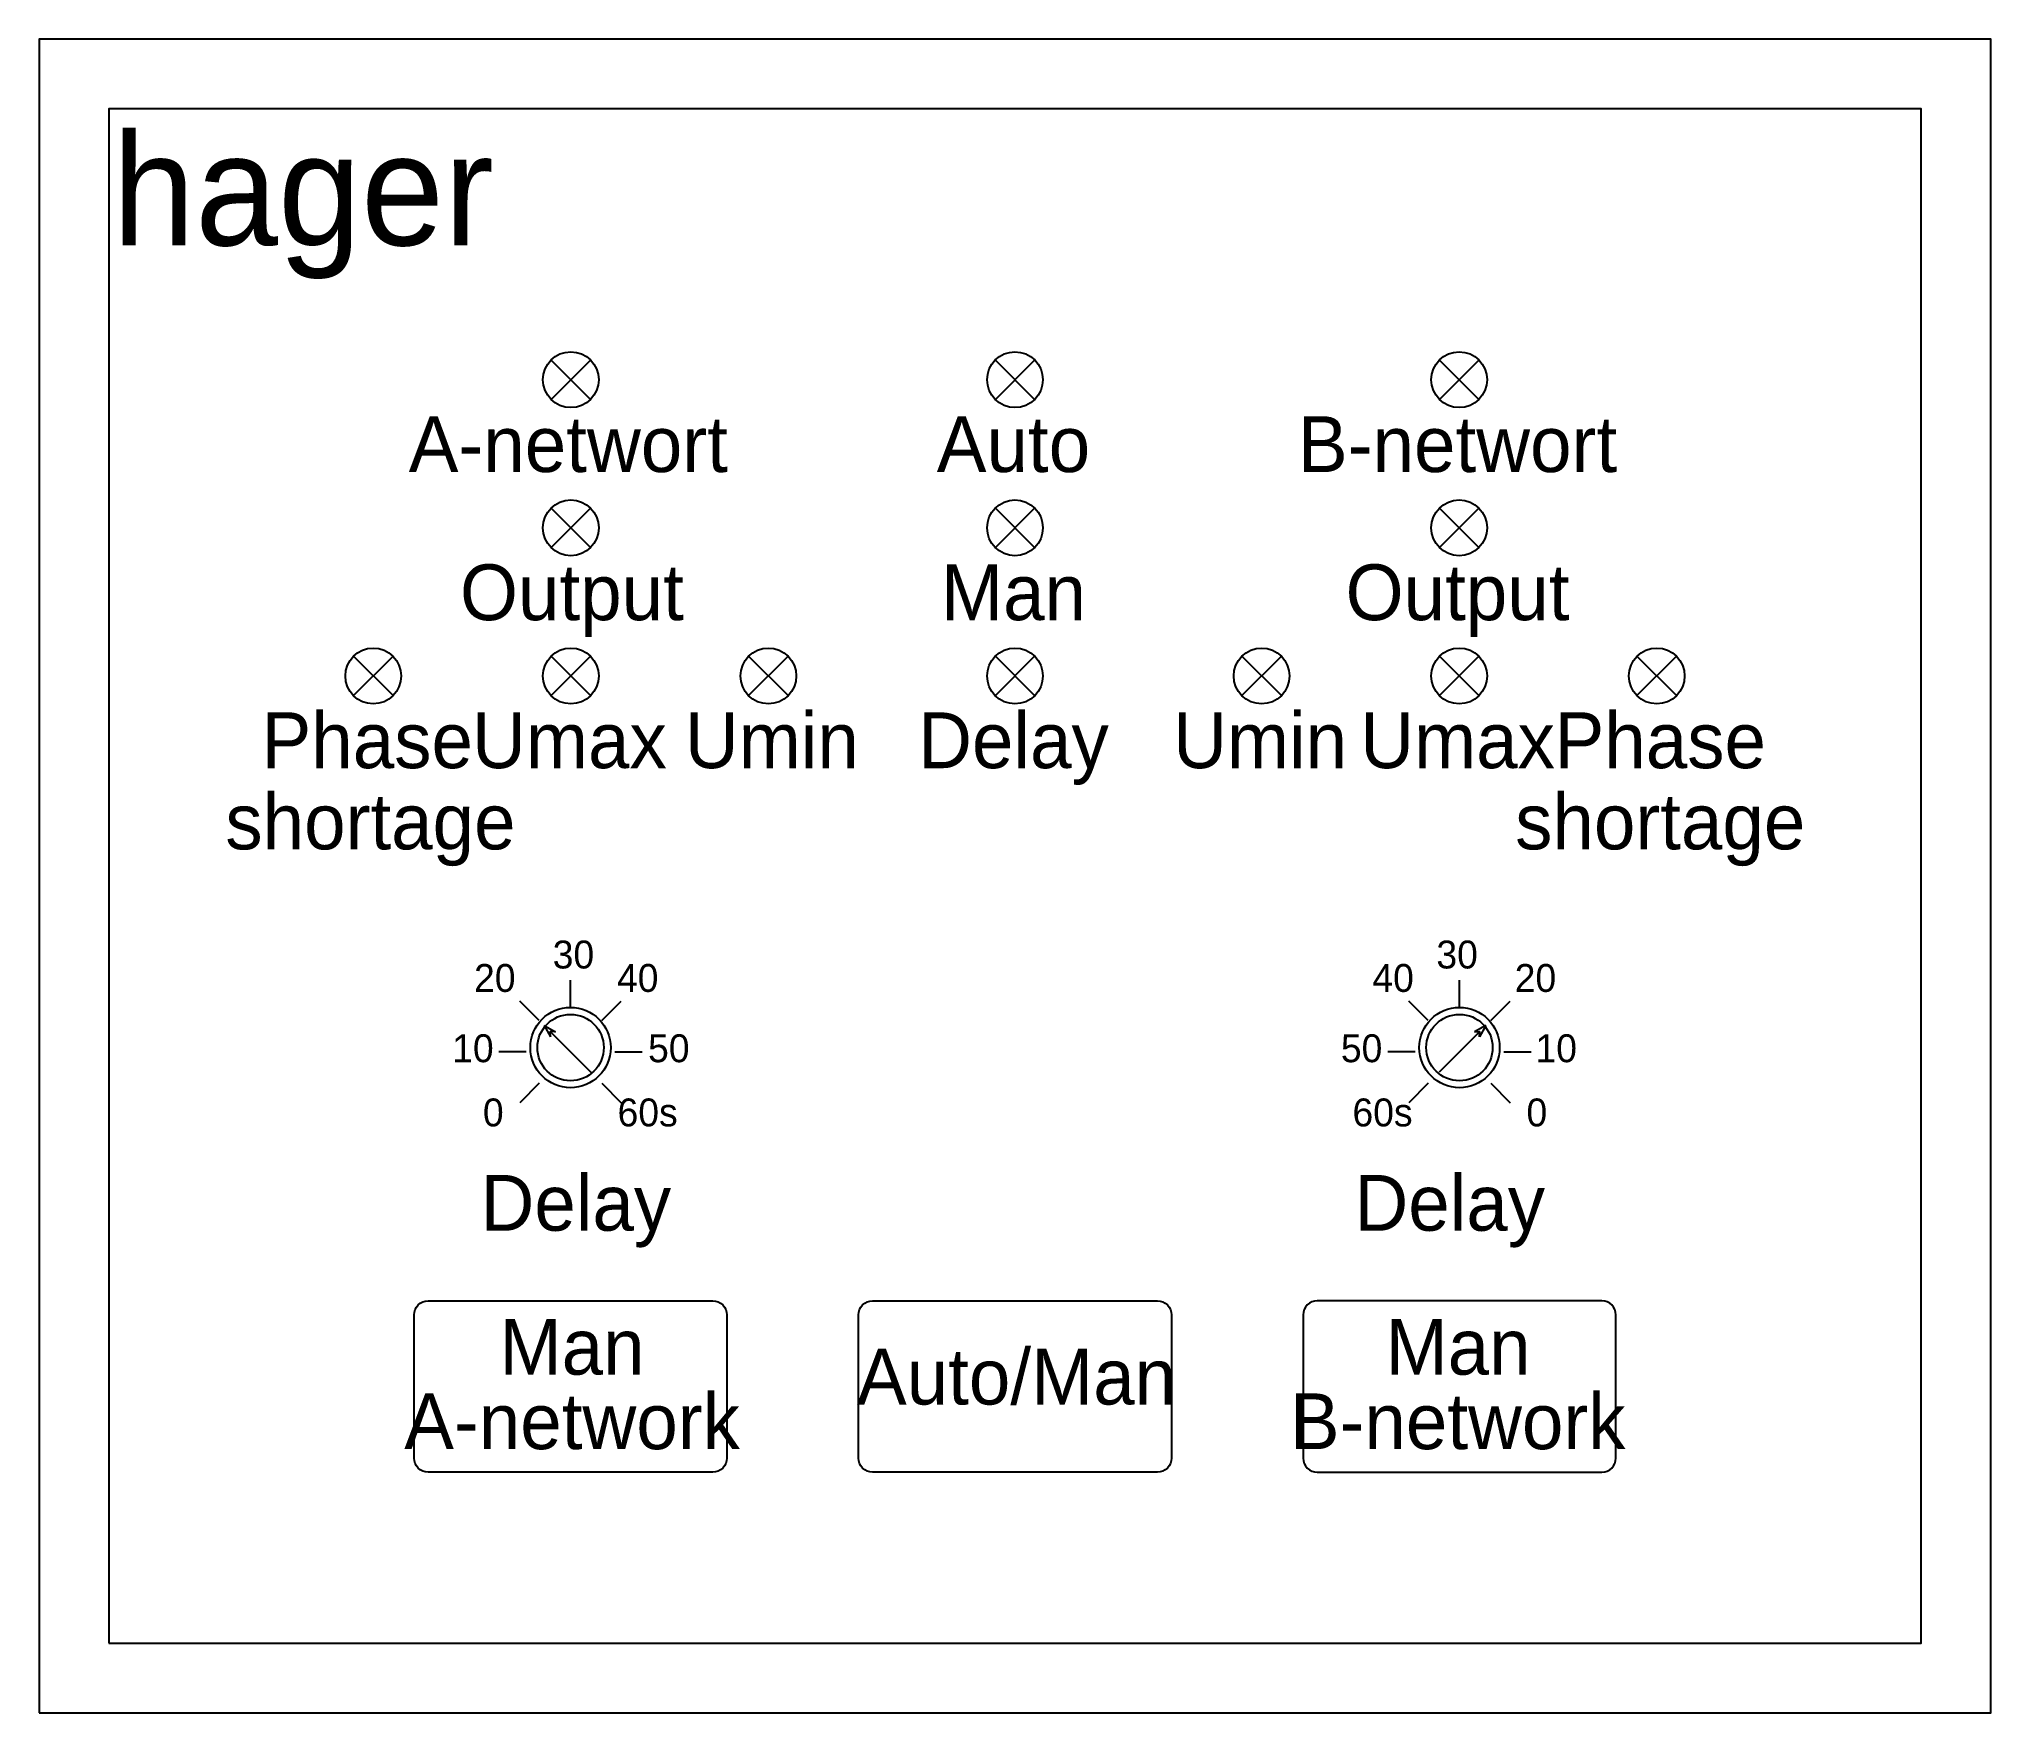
# Model space of a CAD drawing. Header units: millimetres. Extents: x 0 to 140, y 0 to 120.
import ezdxf
from ezdxf.enums import TextEntityAlignment as Align

# ---------------------------------------------------------------- set-up
doc = ezdxf.new("R2010")
doc.units = ezdxf.units.MM
for name, color, linetype in [('CB', 150, 'Continuous'), ('Comp-sub', 6, 'Continuous'), ('THIET BI DIEN', 5, 'Continuous')]:
    doc.layers.add(name, color=color, linetype=linetype)
doc.styles.add('DUY', font='txt', dxfattribs={"height": 10})

# ---------------------------------------------------------------- blocks, each defined once
blk = doc.blocks.new('BDKATSH')
at = {"layer": 'Comp-sub'}
blk.add_lwpolyline([(-65, 5), (65, 5), (65, 115), (-65, 115)], close=True, dxfattribs=at)
at = {"layer": 'THIET BI DIEN'}
for p, q in [((-30.45, 96.99), (-33.27, 94.16)), ((-30.45, 94.16), (-33.27, 96.99)), ((-1.41, 96.99), (1.41, 94.16)), ((-1.41, 94.16), (1.41, 96.99)), ((30.45, 96.99), (33.27, 94.16)), ((30.45, 94.16), (33.27, 96.99)), ((-30.45, 86.37), (-33.27, 83.55)), ((-30.45, 83.55), (-33.27, 86.37)), ((-1.41, 86.37), (1.41, 83.55)), ((-1.41, 83.55), (1.41, 86.37)), ((30.45, 86.37), (33.27, 83.55)), ((30.45, 83.55), (33.27, 86.37)), ((-47.44, 75.76), (-44.61, 72.93)), ((-47.44, 72.93), (-44.61, 75.76)), ((-30.45, 75.76), (-33.27, 72.93)), ((-30.45, 72.93), (-33.27, 75.76)), ((-16.28, 75.76), (-19.11, 72.93)), ((-16.28, 72.93), (-19.11, 75.76)), ((-1.41, 75.76), (1.41, 72.93)), ((-1.41, 72.93), (1.41, 75.76)), ((16.28, 75.76), (19.11, 72.93)), ((16.28, 72.93), (19.11, 75.76)), ((30.45, 75.76), (33.27, 72.93)), ((30.45, 72.93), (33.27, 75.76)), ((47.44, 75.76), (44.61, 72.93)), ((47.44, 72.93), (44.61, 75.76)), ((-31.88, 50.57), (-31.88, 52.54)), ((31.88, 50.57), (31.88, 52.54)), ((-34.13, 49.64), (-35.52, 51.03)), ((-29.63, 49.64), (-28.24, 51.03)), ((29.63, 49.64), (28.24, 51.03)), ((34.13, 49.64), (35.52, 51.03)), ((-33.78, 49.29), (-33.32, 48.47)), ((-33.78, 49.29), (-32.96, 48.82)), ((33.78, 49.29), (32.96, 48.82)), ((33.78, 49.29), (33.32, 48.47)), ((-33.35, 48.85), (-30.42, 45.93)), ((-33.32, 48.47), (-33.35, 48.85)), ((-32.96, 48.82), (-33.35, 48.85)), ((33.35, 48.85), (30.42, 45.93)), ((32.96, 48.82), (33.35, 48.85)), ((33.32, 48.47), (33.35, 48.85)), ((-35.07, 47.39), (-37.03, 47.39)), ((-28.7, 47.39), (-26.74, 47.39)), ((28.7, 47.39), (26.74, 47.39)), ((35.07, 47.39), (37.03, 47.39)), ((-34.13, 45.14), (-35.52, 43.75)), ((-29.63, 45.14), (-28.24, 43.75)), ((29.63, 45.14), (28.24, 43.75)), ((34.13, 45.14), (35.52, 43.75))]:
    blk.add_line(p, q, dxfattribs=at)
blk.add_lwpolyline([(-70, 0), (70, 0), (70, 120), (-70, 120)], close=True, dxfattribs=at)
for points in [[(-42.1, 29.54), (-21.67, 29.54, -0.414214), (-20.67, 28.54), (-20.67, 18.26, -0.414214), (-21.67, 17.26), (-42.1, 17.26, -0.414214), (-43.1, 18.26), (-43.1, 28.54, -0.414214)], [(-10.22, 29.54), (10.22, 29.54, -0.414214), (11.22, 28.54), (11.22, 18.26, -0.414214), (10.22, 17.26), (-10.22, 17.26, -0.414214), (-11.22, 18.26), (-11.22, 28.54, -0.414214)], [(42.1, 29.54), (21.67, 29.54, 0.414214), (20.67, 28.54), (20.67, 18.26, 0.414214), (21.67, 17.26), (42.1, 17.26, 0.414214), (43.1, 18.26), (43.1, 28.54, 0.414214)]]:
    blk.add_lwpolyline(points, format="xyb", close=True, dxfattribs=at)
for centre, radius in [((-31.86, 95.58), 2), ((0, 95.58), 2), ((31.86, 95.58), 2), ((-31.86, 84.96), 2), ((0, 84.96), 2), ((31.86, 84.96), 2), ((-46.03, 74.34), 2), ((-31.86, 74.34), 2), ((-17.69, 74.34), 2), ((0, 74.34), 2), ((17.69, 74.34), 2), ((31.86, 74.34), 2), ((46.03, 74.34), 2), ((-31.88, 47.7), 2.88), ((31.88, 47.7), 2.88), ((-31.88, 47.7), 2.38), ((31.88, 47.7), 2.38)]:
    blk.add_circle(centre, radius, dxfattribs=at)
at = {"layer": 'CB', "color": 3, "style": 'DUY'}
for s, height, p in [('hager', 8, (-51.07, 105.21)), ('A-networt', 4, (-32.04, 88.96)), ('Auto', 4, (-0.11, 88.96)), ('B-networt', 4, (31.74, 88.96)), ('Output', 4, (-31.78, 78.34)), ('Man', 4, (-0.11, 78.34)), ('Output', 4, (31.74, 78.34)), ('Phase', 4, (-46.46, 67.73)), ('Umax', 4, (-31.96, 67.73)), ('Umin', 4, (-17.44, 67.73)), ('Delay', 4, (-0.11, 67.73)), ('Umin', 4, (17.58, 67.73)), ('Umax', 4, (31.74, 67.73)), ('Phase', 4, (46.28, 67.73)), ('shortage', 4, (-46.23, 61.91)), ('shortage', 4, (46.28, 61.91)), ('30', 2, (-31.67, 53.37)), ('30', 2, (31.71, 53.37)), ('20', 2, (-37.31, 51.69)), ('40', 2, (-27.06, 51.69)), ('40', 2, (27.12, 51.69)), ('20', 2, (37.33, 51.69)), ('10', 2, (-38.88, 46.65)), ('50', 2, (-24.83, 46.65)), ('50', 2, (24.86, 46.65)), ('10', 2, (38.82, 46.65)), ('0', 2, (-37.42, 42.05)), ('60s', 2, (-26.35, 42.05)), ('60s', 2, (26.36, 42.05)), ('0', 2, (37.43, 42.05)), ('Delay', 4, (-31.5, 34.57)), ('Delay', 4, (31.18, 34.57)), ('Man', 4, (-31.77, 24.25)), ('Man', 4, (31.78, 24.25)), ('Auto/Man', 4, (0.11, 22.11)), ('A-network', 4, (-31.77, 18.91)), ('B-network', 4, (31.75, 18.91))]:
    blk.add_text(s, height=height, dxfattribs=at).set_placement(p, align=Align.CENTER)

msp = doc.modelspace()

# ---------------------------------------------------------------- block references
msp.add_blockref('BDKATSH', (70, 0))

doc.saveas('drawing.dxf')
